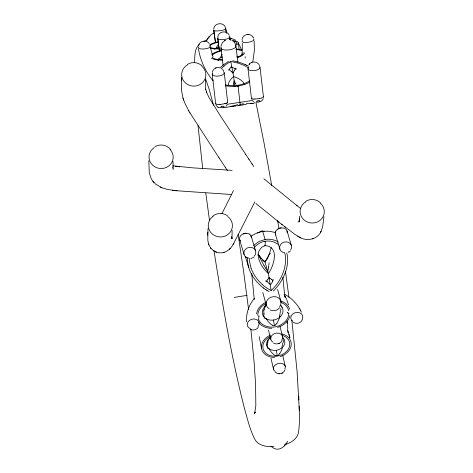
<?xml version="1.0" encoding="UTF-8"?>
<svg xmlns="http://www.w3.org/2000/svg" width="473" height="473" viewBox="0 0 473 473"><rect width="100%" height="100%" fill="white"/><g stroke="black" fill="none" stroke-linecap="round" stroke-linejoin="round"><path stroke-width="0.71" d="M262.533 231.439L262.592 231.126L265.117 239.474C269.645 238.747 274.458 239.598 278.361 242.052M228.163 85.436L228.826 82.562A41.192 18.08 -6.6 0 1 233.632 76.49L230.789 61.514L229.819 62.046M207.807 234.04L207.842 240.521L208.694 244.44M258.601 319.707L258.968 315.793L258.879 316.248M269.657 253.493L270.515 253.297M283.416 342.547L283.191 339.927M240.118 104.178L238.085 86.092M263.721 310.672L263.975 313.309M181.431 78.678L181.484 77.495L181.496 90.402L183.122 98.603M194.533 62.696C194.917 56.553 194.232 48.885 199.31 44.421M207.83 233.431L208.049 228.5M207.771 235.176L207.866 232.302M267.411 342.641L267.629 344.947M148.8 160.79L149.285 172.716L151.135 178.487L152.933 181.307L155.664 184.145L161.979 187.84L168.146 189.567L177.139 190.785L231.646 194.527M172.976 161.299L173.242 169.582L172.438 167.058M242.312 49.777L242.241 43.262M252.777 61.981L254.379 50.315L254.155 40.897M205.554 79.819L205.72 89.622L205.637 89.066L206.488 92.241L206.334 91.78L208.96 97.426L220.353 115.79L245.753 154.452M181.342 80.694L181.401 79.517M265.099 245.7L265.335 241.254L266.423 241.112A16.768 14.882 -16.6 0 1 272.483 241.567A16.218 14.391 -16.6 0 1 274.133 242.075L278.591 244.559M232.154 230.452L231.959 238.759L231.616 236.819M323.975 216.717L322.586 227.117L320.842 231.894M242.123 52.207L241.845 54.49M299.764 216.238L299.368 219.821M269.125 262.698L269.042 263.526M242.016 39.626C242.436 34.133 250.589 32.466 253.15 37.32M247.639 257.998C246.823 269.817 254.291 280.714 263.195 287.803M213.755 29.338C213.749 22.864 223.8 21.498 225.503 27.747M268.977 264.076L268.794 265.536M217.763 37.491C217.793 31.395 227.058 29.687 229.281 35.345M233.366 85.572L233.727 83.124M268.717 266.104L268.593 266.949M220.938 46.277L222.316 42.659L225.39 40.164M268.569 267.109L268.493 267.617M299.084 221.618L299.551 218.644M233.745 83.041L234.147 80.712L235.128 82.633M271.266 247.58L269.226 254.456M268.439 267.949L268.209 269.291M268.126 269.734L267.771 271.508L265.524 268.055M299.273 220.436L298.883 222.062L299.61 220.341M212.312 72.239C212.874 69.04 216.321 66.776 219.478 67.527M198.453 45.851C199.239 40.844 206.524 39.324 209.261 43.569M282.641 347.318L281.37 350.8L279.685 353.751M279.945 317.064L276.924 323.473M216.049 48.163L218.804 43.516M246.681 103.835L246.202 104.178M263.307 98.674L262.503 100.158L260.759 101.476M220.146 58.114L222.109 54.306M285.089 369.655L283.906 371.707L282.239 373.026M269.663 253.38L269.444 253.93M269.45 253.794L268.747 255.414M269.202 254.385L268.812 255.272M272.844 280.377L272.483 281.181M302.359 319.701C301.011 323.284 296.039 324.573 293.094 322.137M268.759 255.509L268.274 256.514M268.694 255.657L268.351 256.366M275.593 231.563L275.777 231.22A7.887 5.812 -9.2 0 1 276.356 230.392L276.794 229.919A5.357 3.819 -12 0 1 277.864 229.121M233.485 190.584L221.878 213.796M254.846 201.9L233.674 243.494M268.156 339.75L270.532 336.977M267.552 257.88L268.25 256.437M268.179 256.579L267.47 258.022M260.097 101.388L259.801 101.683M298.865 236.861C306.126 241.756 317.413 239.722 321.12 231.38M320.487 232.545L320.765 232.03M267.328 258.163L266.955 258.902L267.245 258.305M233.526 72.109L233.047 72.943M233.585 72.008L234.655 70.146M234.691 70.087L235.199 69.212M235.276 69.082L235.566 68.591L236.559 69.005M282.079 340.666L280.95 342.221L279.342 343.368M258.359 327.038C256.857 329.74 253.132 330.834 250.412 329.35M216.149 252.05C222.925 254.829 230.375 250.312 233.313 244.098M233.053 244.547L233.928 243.057M266.967 258.879L266.512 259.618M266.896 259.009L264.921 261.918M264.915 306.634L265.205 306.202M266.305 259.848L265.193 261.474M284.586 252.677A22.55 20.008 -16.6 0 1 285.556 257.028L285.615 262.012L284.616 267.919A50.824 45.106 -16.6 0 1 278.171 282.375A44.32 39.33 -16.6 0 1 272.141 289.565L271.141 290.493L268.392 273.595C273.719 266.181 279.91 246.953 265.507 245.647M271.059 446.287C277.456 452.454 284.314 447.931 287.685 441.238M229.488 69.005L229.151 69.531L229.435 69.785M248.828 64.884C251.062 60.739 257.856 61.153 259.529 65.57M267.913 279.23L268.966 277.698M267.505 279.827L267.854 279.318M206.181 40.56L211.1 34.635L213.784 33.169M267.257 280.182L266.695 280.992M266.683 281.009L267.02 281.955M265.211 261.528L264.91 261.871L268.392 273.595M226.987 105.248L225.97 106.324M290.528 250.796L288.932 252.334M209.521 36.208L207.428 38.768M286.378 443.195L284.208 445.897M279.72 307.604C277.645 310.59 273.323 311.618 270.118 309.904M254.409 298.362C248.934 304.772 245.948 313.386 246.622 321.817M249.75 63.707L249.259 64.263M219.975 67.881L223.764 64.553L228.554 61.425M253.652 245.446L258.849 241.567L265.117 239.474M229.364 249.295L230.18 248.479M273.347 291.013C283.091 281.293 290.109 266.731 286.756 252.819M255.349 412.421L254.243 413.432L255.243 412.013L254.628 413.39L255.84 405.692L255.568 383.828L254.042 361.502L250.85 329.031M254.072 257.034L250.749 258.696M228.288 70.246L229.133 69.543M250.832 236.47C257.744 231.368 267.458 229.582 275.528 232.84M212.761 216.131C216.829 212.714 223.173 212.578 227.43 215.747M273.696 279.714L272.88 280.3L272.554 280.081M249.732 80.794L246.078 82.911A16.218 7.119 -6.6 0 1 244.624 83.508A16.768 7.361 -6.6 0 1 238.918 85.051L238.28 85.164M227.412 102.777L227.247 102.872A7.887 1.431 -5.2 0 1 226.721 103.12M249.939 82.119L245.008 84.407L239.042 85.938M279.318 228.223L279.383 228.187A2.034 0.68 -8.8 0 1 279.714 228.039L281.204 227.755M277.846 229.109L278.225 228.897A6.267 4.393 -12.5 0 1 279.484 228.364L282.245 227.939A6.155 4.352 -13.2 0 1 283.954 228.163A6.315 4.629 -16.3 0 1 287.07 232.521M187.373 64.411C191.837 61.549 198.157 62.152 201.983 65.842M305.824 201.309C310.294 198.447 316.608 199.05 320.434 202.74M225.136 40.282L224.456 40.66M155.049 146.624C160.028 143.621 166.999 144.939 170.546 149.533M279.33 373.759L281.979 373.162M281.873 373.215L282.375 372.955M220.625 49.399L221.606 48.95M273.429 343.043L276.102 343.972L278.981 343.534M203.839 41.518L207.464 39.827M278.928 343.558L279.425 343.327M215.511 68.041L216.031 67.81M251.281 62.607L251.802 62.377M257.359 232.964L258.11 232.663M221.541 106.401L223.315 106.129A2.034 0.603 -8.6 0 1 223.64 106.183L224.255 106.939L222.263 107.631A1.927 0.325 -9.4 0 1 220.714 107.613M257.306 100.968L259.08 100.696M226.703 103.114L226.289 103.262M243.938 233.473L245.712 233.201A2.034 0.674 -11.4 0 1 246.013 233.26L246.398 233.414M312.493 238.859L313.031 238.664M313.156 238.611L313.7 238.416M258.63 232.474L259.417 232.202M245.883 104.297L243.56 104.829M243.707 233.792L246.48 233.372A6.267 4.393 -12.9 0 1 247.787 233.526L248.189 233.615A5.357 3.808 -13.6 0 1 249.33 234.1M230.593 106.472L237.795 104.687M230.41 106.52L225.662 107.572L223.079 107.584M284.841 444.673C291.149 442.846 297.884 438.637 298.605 431.482C299.776 423.193 299.391 414.774 299.173 406.431M223.291 252.535L223.628 252.446M223.889 252.375L224.22 252.292M224.9 103.634L225.26 103.552M257.98 255.189L258.696 255.042L259.37 256.029M264.573 241.396L265.335 241.254M265.046 245.712L261.817 247.19L259.417 250.223A13.652 12.115 -16.6 0 0 258.684 251.955A12.127 10.767 -16.6 0 0 258.234 255.97L259.027 259.813L260.794 263.952A41.192 36.557 -16.6 0 0 268.374 273.613M259.429 98.455L256.662 98.875A6.267 0.863 -8.2 0 1 255.361 98.999L254.923 99.046M238.865 85.968L238.475 86.033M243.152 104.9L242.797 104.959M242.271 105.047L239.486 105.473M226.851 104.35L252.86 100.4M239.397 105.485L236.547 105.911M237.836 85.229L237.233 85.311M237.996 86.104L237.529 86.169M247.077 295.359L237.895 296.796A25.991 8.171 -10 0 0 234.206 297.511M235.507 106.058L235.199 106.1M237.405 86.187L235.891 86.352M235.046 106.118L233.502 106.283M220.891 104.308L223.658 103.889A6.267 0.863 -7.9 0 0 224.852 103.634M235.761 86.364L234.377 86.464M233.396 106.295L231.137 106.283M242.548 103.954L243.873 103.859M234.312 86.464L233.201 86.512M273.855 446.601C266.884 447.032 258.223 445.868 254.651 439.009C249.827 429.265 247.296 418.605 244.405 408.181C231.238 356.713 222.487 304.245 214.157 251.819L213.938 250.377M250.3 103.587L254.001 103.25L254.728 102.564M233.006 86.518L225.367 85.873M253.735 99.094L253.215 99.088A7.887 1.484 -10.6 0 1 252.458 99.046L252.233 99.005M247.799 34.417L248.236 34.417M275.02 371.92L276.971 373.274L279.046 373.747M278.887 373.741L279.454 373.759M232.095 170.333L192.919 167.868L172.722 165.822M172.432 190.258L177.139 190.785M229.293 39.572L231.155 40.022M178.93 166.679L179.699 166.768L175.43 166.265M229.571 38.236L231.563 38.502L235.424 40.099M230.103 38.289L231.563 38.502M230.789 61.514L231.977 61.715A44.32 19.452 -6.6 0 1 239.604 63.666A50.824 22.308 -6.6 0 1 248.183 67.84M232.716 60.775L239.202 62.318L244.931 64.434M219.602 107.779L217.598 107.052L216.12 105.402M266.453 281.293L265.43 280.98M272.543 325.247L272.696 325.3A3.193 3.181 -75.5 0 0 274.364 325.406A3.187 3.181 -81.1 0 0 275.274 325.052M210.804 248.189L213.199 250.489L215.93 251.961M215.653 251.861L216.433 252.156M275.15 355.477L275.457 355.595A3.116 3.086 -48.3 0 0 277.237 355.69A3.128 3.098 -50.5 0 0 278.029 355.365A6.084 5.853 -48.3 0 0 279.567 353.68M217.994 107.288L218.508 107.513M160.229 187.072L160.725 187.29M161.5 187.627L161.979 187.84M244.973 64.458L245.511 64.7M245.588 64.742L245.948 64.913M299.817 237.363L294.703 234.241L281.53 224.184M300.432 237.659L300.934 237.901M246.031 64.955L246.93 65.416M271.141 290.493L269.977 289.89A44.291 39.306 -16.6 0 1 262.545 284.74M246.965 65.434L248.544 66.326M269.131 291.658L267.144 290.511M284.645 294.224C290.86 297.754 296.21 302.874 299.841 309.035M297.706 236.204L298.161 236.459M253.765 101.855L252.96 101.323M249.348 234.088L249.845 234.419A7.887 5.759 -17 0 1 250.548 235.051L250.779 235.335M267.091 290.481L266.305 289.984M266.204 289.919L265.69 289.582M234.939 68.165L235.513 68.55M265.584 289.517L263.833 288.282M271.585 279.401L272.336 279.927M271.532 279.366L269.929 278.242M269.131 277.675L269.846 278.183M263.78 288.24L263.295 287.874M296.494 205.223L300.379 208.274M255.911 203.502L278.94 222.121M284.781 226.733L285.467 227.276M297.174 205.761L263.857 178.77M278.26 221.589L282.215 224.722M264.91 261.871L263.863 261.025M264.431 261.51L263.981 261.126M263.964 261.072L263.059 260.28M263.845 260.966L262.734 259.967M229.553 69.898L231.214 71.423M232.882 72.966L231.303 71.506M263.041 260.221L262.32 259.553M262.598 259.831L260.416 257.359M222.44 69.099L223.759 71.003M261.078 258.205L260.126 256.999M233.904 41.849L234.336 42.345M152.933 181.307L153.305 181.744M153.624 182.123L153.997 182.56M213.187 80.859C205.554 71.861 200.386 60.71 198.512 49.05M260.339 257.312L259.778 256.585M208.54 244.021L210.627 247.964M210.42 247.71L211.011 248.449M260.103 257.01L259.387 256.017M259.695 256.478L258.861 255.266M287.815 312.718L287.537 312.34L288.495 313.664M234.507 42.57L235.211 43.723M258.897 255.349L258.057 254.007M189.892 112.775L219.141 158M251.991 163.877L253.806 166.597M248.768 159.017L252.192 164.166M245.546 154.151L248.969 159.318M225.408 167.489L227.43 170.54M218.94 157.692L225.615 167.791M265.489 267.996L264.005 265.507M182.962 98.124L185.026 103.575L188.881 111.037M284.113 294.437L286.366 298.835M266.045 318.489L268.286 321.711L270.852 324.247A7.113 7.083 -66 0 0 272.525 325.288M188.721 110.771L190.034 113.017M263.981 265.459L260.404 258.701M253.333 37.651L253.061 37.166M299.616 308.627L301.431 312.156M300.467 310.158L300.692 310.572M269.036 348.707L271.218 352.048L273.737 354.602A7.042 6.971 -38 0 0 275.12 355.53M284.983 295.944L285.278 296.518M285.479 296.914L285.775 297.499M238.936 44.137L241.721 50.173M235.383 83.147L235.554 83.49M235.607 83.609L236.068 84.566M260.369 258.625L259.464 256.733M236.429 85.335L236.595 85.684M259.452 256.703L258.696 255.042M245.712 256.945L246.072 257.767M287.17 329.243L289.949 337.775L289.659 336.723M286.662 299.504L288.554 304.902M205.566 78.861L209.22 89.45L213.471 105.177M244.31 83.963C242.294 79.896 237.665 78.015 233.656 76.49L234.709 85.554M208.753 244.594L208.906 245.02M212.992 56.813L210.645 48.417M251.015 268.09L249.584 261.658A22.444 19.919 -16.6 0 1 249.59 258.388M183.447 99.561L183.601 100.022M287.022 230.842L291.356 245.428M275.381 234.117L279.856 249.153M264.969 245.221L265.111 245.7M251.258 236.299L255.586 250.861M245.416 256.472L248.644 267.328M239.598 239.498L244.086 254.586M277.627 289.488L280.921 301.354M262.775 292.456L266.258 305.02M289.044 334.541L289.334 335.588M280.099 326.707L282.552 336.528M268.487 330.101L270.804 339.378M261.563 348.796L259.234 336.64M282.801 355.672L285.249 366.344M270.982 358.197L273.477 369.1M255.934 102.552L264.206 143.827L271.75 185.658M277.621 220.448L278.893 228.317M280.791 308.52L280.944 309.992M273.506 320.044L274.364 325.4M238.144 234.561L243.648 271.709L248.556 309.283M276.398 350.28L277.237 355.684M209.574 220.802L205.767 193.043M285.444 271.36L288.944 297.281M225.775 28.894L226.366 33.122M215.493 42.57L213.796 30.491L215.469 42.487M225.763 28.823L226.354 33.045M229.789 37.154L230.168 40.016L229.772 37.036M219.513 51.663L217.793 38.609L219.484 51.522M238.28 42.753L239.167 49.671M291.835 320.209L297.074 371.346L299.32 410.434M245.091 56.719L245.262 58.149M235.956 46.253L237.895 62.164M220.938 47.891L223.049 65.25M202.698 168.565L198.033 125.558M260.02 67.385L263.461 96.941M247.994 68.62L251.476 98.567M224.249 72.818L227.684 102.369M212.223 74.054L215.706 104.013M282.866 277.213L284.817 296.985M251.725 273.554L254.285 299.598M287.206 322.172L287.371 323.952L287.099 321.025M287.436 324.638L287.803 328.717M287.986 330.757L288.169 332.797M231.835 236.997L231.959 238.759M298.776 396.191L298.912 399.987M223.552 71.689A6.043 2.655 -6.6 0 1 218.591 76.064A6.043 2.655 -6.6 0 1 212.631 73.002M220.507 107.383A3.512 0.775 -17.4 0 1 221.754 106.401M219.029 104.551A6.315 1.2 -10.1 0 1 216.126 103.575M220.861 104.344A6.155 0.905 -8.4 0 1 219.094 104.509M226.189 103.262A5.357 0.816 -7.4 0 1 225.166 103.54M227.176 102.138A6.196 1.106 -5.6 0 1 227.507 102.771M259.506 66.409A6.043 2.655 -6.6 0 1 253.93 70.678A6.043 2.655 -6.6 0 1 248.567 67.373M259.636 101.701A1.927 0.325 -9.3 0 1 257.998 102.18L256.195 102.121L256.987 101.116A2.034 0.597 -11.2 0 1 257.294 100.962M258.897 100.749A3.512 0.84 -1.8 0 1 260.026 101.388M263.089 96.693A6.315 1.165 -5.6 0 1 261.197 98.142M261.12 98.124A6.155 0.899 -7.7 0 1 259.488 98.473M255 99.011A5.357 0.822 -8.6 0 1 253.83 99.064M252.062 99.052A6.196 1.141 -10.2 0 1 252.162 98.047M248.745 258.11A6.043 5.363 -16.6 0 1 244.257 251.08A6.043 5.363 -16.6 0 1 253.037 247.958A6.043 5.363 -16.6 0 1 254.202 256.171M243.075 233.91A3.512 1.407 -2.1 0 1 243.63 233.479M240.568 240.988A6.315 4.665 -9.9 0 1 242.058 234.507A6.155 4.358 -12.3 0 1 243.701 233.774M250.702 235.371A6.196 4.511 -16.3 0 1 251.346 237.759M284.096 252.617A6.043 5.363 -16.6 0 1 279.975 245.765A6.043 5.363 -16.6 0 1 288.187 242.253A6.043 5.363 -16.6 0 1 290.747 249.768M288.636 251.778A6.043 5.363 -16.6 0 1 288.264 251.985M275.812 234.98A6.196 4.547 -9.8 0 1 275.653 231.575M280.844 305.593A10.477 8.502 -14.3 0 1 278.887 317.897A10.477 8.502 -14.3 0 1 264.271 317.3A10.477 8.502 -14.3 0 1 266.707 305.014M265.099 318.761A15.97 12.197 41.5 0 1 263.461 314.711M264.194 314.705A13.492 8.727 48.7 0 1 263.828 313.274M263.857 310.737A13.327 8.413 49.5 0 1 263.952 309.543M264.425 309.756A15.467 10.051 46.2 0 1 265.128 306.788M264.975 306.102A16.49 11.21 25.6 0 1 265.714 304.293M280.755 305.54A13.823 8.266 -55.1 0 1 281.943 307.515M280.329 310.4A13.965 7.19 -70.6 0 1 279.549 316.047M279.933 316.047A18.069 12.458 -63.9 0 1 279.661 317.011M276.811 323.396A6.433 6.25 -58 0 1 275.256 325.022M282.99 338.024A9.241 7.178 -13.6 0 1 281.027 348.524A9.241 7.178 -13.6 0 1 268.108 347.821A9.241 7.178 -13.6 0 1 270.946 337.367M268.09 348.772A13.38 9.336 40.2 0 1 266.861 344.776M282.659 342.984A13.398 6.699 -67.3 0 1 281.873 347.212M267.807 342.824A13.38 8.112 46.5 0 1 268.315 339.868M282.96 337.805A13.427 7.456 -54.5 0 1 283.918 339.224M270.254 284.368A10.489 9.111 74.4 0 1 267.369 281.648M272.667 281.258A10.583 10.311 57 0 1 270.325 284.74M217.775 59.982A10.477 3.175 -7.4 0 1 222.552 56.949M236.778 56.192A10.477 3.175 -7.4 0 1 238.085 56.884M218.638 60.656A15.97 5.954 -43 0 1 218.638 59.095M215.629 48.4A9.241 2.288 -7.6 0 1 219.088 47.034M214.801 49.482A13.38 3.825 -45 0 1 214.777 49.263M229.624 69.082A10.489 7.615 35.8 0 1 231.516 66.61M231.551 67.408A10.583 7.722 -27.6 0 1 234.649 68.461M259.807 231.468A8.266 4.044 -9.1 0 1 262.491 230.871M262.527 231.309A7.976 3.335 -10.6 0 1 264.218 231.126M262.61 284.675A49.162 43.628 -16.6 0 1 251.027 268.085M254.273 247.539A17.619 15.639 -16.6 0 1 264.537 241.242M289.949 315.574A17.069 13.847 -14.3 0 1 289.281 317.631A17.412 14.131 -14.3 0 1 287.324 320.978A17.123 13.894 -14.3 0 1 277.58 327.458M289.689 309.176A17.069 13.847 -14.3 0 0 288.128 306.143A17.412 14.131 -14.3 0 0 284.953 303.022A17.123 13.894 -14.3 0 0 280.252 300.822M271.827 328.327A17.123 13.894 -14.3 0 1 258.548 322.29M256.532 313.871A17.123 13.894 -14.3 0 1 266.21 302.076M288.902 313.02A15.733 12.765 -14.3 0 1 276.072 326.689A15.733 12.765 -14.3 0 1 258.772 319.985M257.767 315.414A15.733 12.765 -14.3 0 1 265.974 303.459M280.761 302.259A15.733 12.765 -14.3 0 1 288.678 310.731M292.598 321.191A6.043 4.913 -12.1 0 1 292.131 314.575A6.043 4.913 -12.1 0 1 300.107 312.996A6.043 4.913 -12.1 0 1 302.093 319.31M250.359 328.623A6.043 4.896 -16.4 0 1 248.035 321.93A6.043 4.896 -16.4 0 1 256.449 319.517A6.043 4.896 -16.4 0 1 257.968 326.441M272.791 341.991A6.043 4.807 -14 0 1 271.951 335.392A6.043 4.807 -14 0 1 280.117 333.672A6.043 4.807 -14 0 1 281.731 340.105M275.097 371.264A6.043 4.363 -12.9 0 1 274.624 365.546A6.043 4.363 -12.9 0 1 282.28 363.56A6.043 4.363 -12.9 0 1 284.935 368.709M280.099 356.601A15.106 11.724 -13.6 0 0 288.565 351.12A15.361 11.926 -13.6 0 0 290.327 348.282A15.059 11.689 -13.6 0 0 289.411 338.573A15.361 11.926 -13.6 0 0 286.644 335.954A15.106 11.724 -13.6 0 0 281.825 333.95M274.671 357.422A15.106 11.724 -13.6 0 1 261.534 348.583A15.106 11.724 -13.6 0 1 270.473 335.115M282.819 335.534A13.605 10.56 -13.6 0 1 286.502 351.498A13.605 10.56 -13.6 0 1 265.643 352.988A13.605 10.56 -13.6 0 1 270.45 336.415M269.238 308.816A7.556 6.48 -15.5 0 1 267.493 299.811A7.556 6.48 -15.5 0 1 277.935 297.558A7.556 6.48 -15.5 0 1 279.679 306.563M238.629 105.16A8.266 1.058 -10.8 0 1 240.083 104.87M240.101 104.367A7.976 1.644 -9.5 0 1 242.383 104.084M246.752 103.463A16.998 0.686 -4.9 0 1 252.931 103.339M223.995 66.037A44.291 19.44 -6.6 0 1 229.813 62.046M221.062 68.928A49.162 21.581 -6.6 0 1 224.078 66.049M237.074 85.412A17.619 7.734 -6.6 0 1 225.42 84.768M244.523 52.917A17.069 5.179 -7.4 0 1 243.737 54.259A17.412 5.286 -7.4 0 1 241.407 55.962A17.123 5.191 -7.4 0 1 237.044 57.777M242.554 50.315A17.069 5.179 -7.4 0 0 242.135 50.138A17.412 5.286 -7.4 0 0 239.462 49.405A17.123 5.191 -7.4 0 0 236.34 49.032M222.748 60.124A17.123 5.191 -7.4 0 1 211.449 58.084M211.691 54.549A17.123 5.191 -7.4 0 1 221.447 50.38M243.181 52.598A15.733 4.771 -7.4 0 1 237.547 57.073M222.02 59.687A15.733 4.771 -7.4 0 1 212.276 57.31M212.164 55.56A15.733 4.771 -7.4 0 1 221.595 50.8M235.968 49.505A15.733 4.771 -7.4 0 1 242.501 51.386M253.321 38.869A6.043 1.845 -8.7 0 1 248.248 42.28A6.043 1.845 -8.7 0 1 242.448 40.524M209.722 45.763A6.043 1.821 -6 0 1 204.401 48.938A6.043 1.821 -6 0 1 198.967 46.821M229.145 36.474A6.043 1.679 -7.5 0 1 224.025 39.543A6.043 1.679 -7.5 0 1 218.242 37.911M225.349 28.563A6.043 1.005 -7.9 0 1 220.146 30.656A6.043 1.005 -7.9 0 1 214.003 30.219M235.43 45.39A15.361 3.802 -7.6 0 0 237.517 44.101A15.059 3.731 -7.6 0 0 236.193 41.163A15.361 3.802 -7.6 0 0 233.857 40.696A15.106 3.737 -7.6 0 0 232.083 40.542M219.295 48.831A15.106 3.737 -7.6 0 1 210.213 48.175M209.787 44.764A15.106 3.737 -7.6 0 1 218.337 41.76M232.805 41.098A13.605 3.37 -7.6 0 1 235.306 44.734M218.408 48.477A13.605 3.37 -7.6 0 1 210.361 47.288M209.841 46.129A13.605 3.37 -7.6 0 1 218.219 42.186M235.335 45.201A7.556 2.891 -6.9 0 1 229.109 49.902A7.556 2.891 -6.9 0 1 221.139 47.158M320.345 203.165A12.091 11.447 3.5 0 1 320.322 220.111A12.091 11.447 3.5 0 1 302.519 218.366A12.091 11.447 3.5 0 1 305.919 201.758M227.59 216.421A12.091 11.447 3.5 0 1 229.275 233.301A12.091 11.447 3.5 0 1 211.384 233.171A12.091 11.447 3.5 0 1 213.104 216.315M170.061 149.45A12.091 11.447 3.5 0 1 168.796 165.97A12.091 11.447 3.5 0 1 151.425 163.877A12.091 11.447 3.5 0 1 154.346 147.552M201.888 66.267A12.091 11.447 3.5 0 1 201.87 83.213A12.091 11.447 3.5 0 1 184.062 81.468A12.091 11.447 3.5 0 1 187.468 64.86"/></g></svg>
